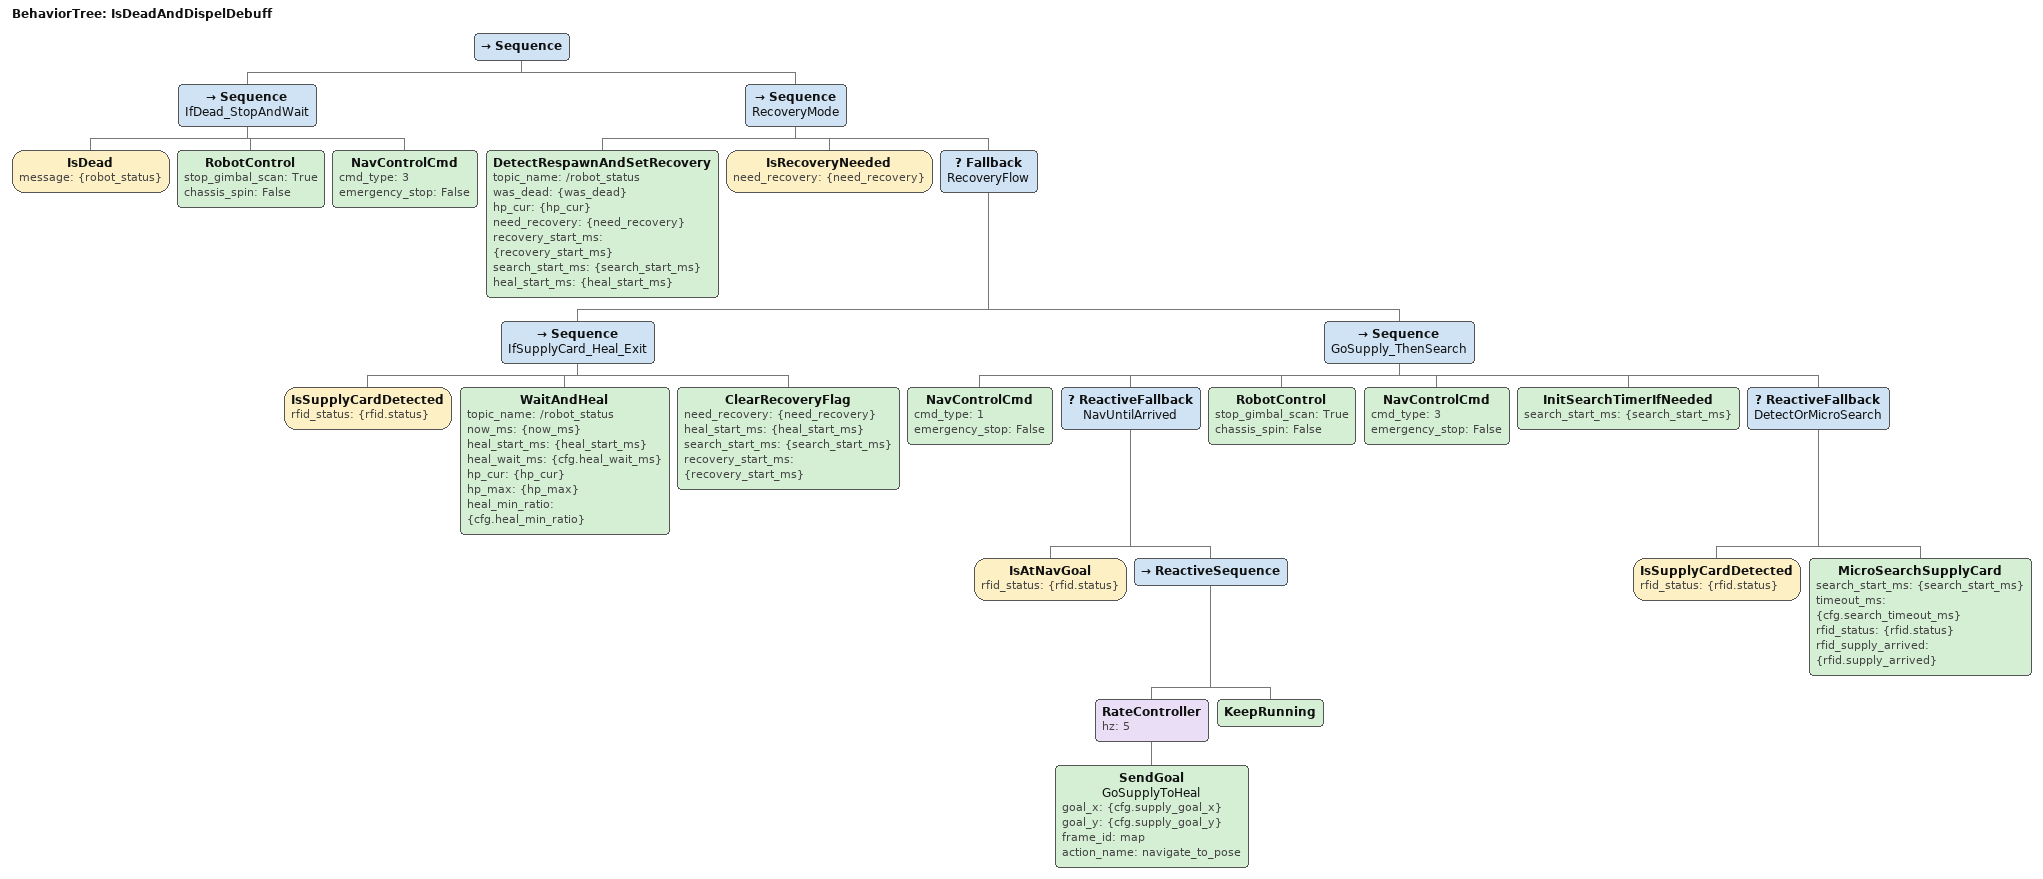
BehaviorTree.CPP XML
<root BTCPP_format="4">
    <BehaviorTree ID="IsDeadAndDispelDebuff">
        <Sequence>

            <!-- A. 战亡：只停车等待复活读条结束 -->
            <Sequence name="IfDead_StopAndWait">
                <IsDead message="{robot_status}"/>
                <RobotControl stop_gimbal_scan="True"
                              chassis_spin="False"/>
                <NavControlCmd cmd_type="3"
                               emergency_stop="False"/>
            </Sequence>

            <!-- B. 恢复模式：复活后强制回补给区刷卡解除虚弱并回血 -->
            <Sequence name="RecoveryMode">

                <!-- 检测复活沿：dead -> alive 时置 need_recovery=true -->
                <DetectRespawnAndSetRecovery
                    topic_name="/robot_status"
                    was_dead="{was_dead}"
                    hp_cur="{hp_cur}"
                    need_recovery="{need_recovery}"
                    recovery_start_ms="{recovery_start_ms}"
                    search_start_ms="{search_start_ms}"
                    heal_start_ms="{heal_start_ms}"/>

                <IsRecoveryNeeded need_recovery="{need_recovery}"/>

                <Fallback name="RecoveryFlow">

                    <!-- 成功分支：检测到补给区RFID -> 等待回血 -> 清除恢复flag -->
                    <Sequence name="IfSupplyCard_Heal_Exit">
                        <IsSupplyCardDetected rfid_status="{rfid.status}"/>

                        <!-- 等待回血到指定比例 -->
                        <WaitAndHeal
                            topic_name="/robot_status"
                            now_ms="{now_ms}"
                            heal_start_ms="{heal_start_ms}"
                            heal_wait_ms="{cfg.heal_wait_ms}"
                            hp_cur="{hp_cur}"
                            hp_max="{hp_max}"
                            heal_min_ratio="{cfg.heal_min_ratio}"/>

                        <!-- 退出恢复模式 -->
                        <ClearRecoveryFlag
                            need_recovery="{need_recovery}"
                            heal_start_ms="{heal_start_ms}"
                            search_start_ms="{search_start_ms}"
                            recovery_start_ms="{recovery_start_ms}"/>
                    </Sequence>

                    <!-- 失败分支：未检测到卡 -> 去补给区 -> 到达后微搜 -->
                    <Sequence name="GoSupply_ThenSearch">

                        <!-- 1. 启动导航模式（确保导航器处于可接收目标的状态） -->
                        <NavControlCmd cmd_type="1" emergency_stop="False"/>

                        <!-- 2. 导航到补给区（到达前持续RUNNING,不会导致Sequence失败） -->
                        <ReactiveFallback name="NavUntilArrived">
                            <!-- 分支A: 已到达 -> 返回SUCCESS,跳过导航 -->
                            <IsAtNavGoal rfid_status="{rfid.status}"/>

                            <!-- 分支B: 未到达 -> 持续发布导航目标并返回RUNNING -->
                            <ReactiveSequence>
                                <RateController hz="5">
                                    <SendGoal name="GoSupplyToHeal"
                                        goal_x="{cfg.supply_goal_x}"
                                        goal_y="{cfg.supply_goal_y}"
                                        frame_id="map"
                                        action_name="navigate_to_pose"/>
                                </RateController>
                                <KeepRunning/>
                            </ReactiveSequence>
                        </ReactiveFallback>

                        <!-- 3. 到达后先刹车并切换到原地不动模式（为微搜做准备） -->
                        <RobotControl stop_gimbal_scan="True"
                                      chassis_spin="False"/>
                        <NavControlCmd cmd_type="3"
                                       emergency_stop="False"/>

                        <!-- 4. 初始化搜卡计时器（开始计时） -->
                        <InitSearchTimerIfNeeded search_start_ms="{search_start_ms}"/>

                        <!-- 5. 先尝试直接感应补给卡，感应不到再执行微动搜索 -->
                        <ReactiveFallback name="DetectOrMicroSearch">
                            <!-- 优先检测：如果直接感应到补给卡，立即返回SUCCESS -->
                            <IsSupplyCardDetected rfid_status="{rfid.status}"/>

                            <!-- 备选方案：执行微动搜索，持续RUNNING直到刷到卡或超时 -->
                            <MicroSearchSupplyCard
                                search_start_ms="{search_start_ms}"
                                timeout_ms="{cfg.search_timeout_ms}"
                                rfid_status="{rfid.status}"
                                rfid_supply_arrived="{rfid.supply_arrived}"/>
                        </ReactiveFallback>

                    </Sequence>

                </Fallback>

            </Sequence>

        </Sequence>
    </BehaviorTree>

</root>
